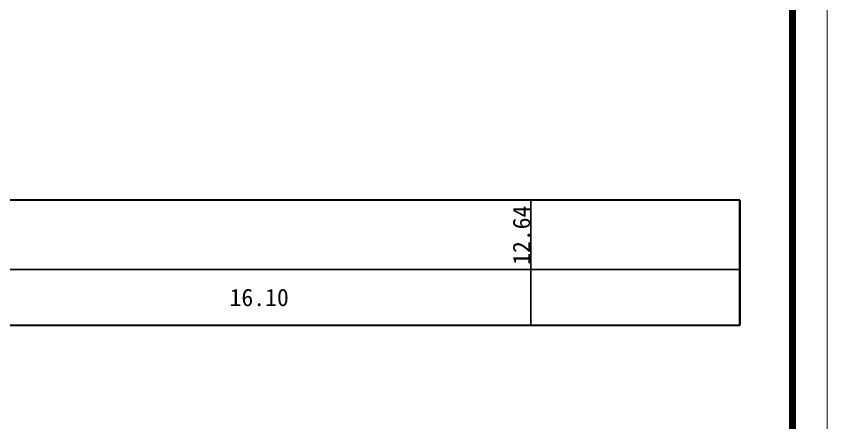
# Model space of a CAD drawing. Header units: millimetres. Extents: x -255 to 9196, y 129 to 426.
# Drawn here: x 1339 to 1455.6, y 187.7 to 246.1 of the extents above; entities that cross this region are included whole.
import ezdxf

# ---------------------------------------------------------------- set-up
doc = ezdxf.new("R2010")
doc.units = ezdxf.units.MM
doc.layers.add('不打印', color=7, linetype='Continuous', plot=False)
doc.layers.add('地质-图框', color=7, linetype='Continuous')
doc.layers.add('地质-标注栏', color=7, linetype='Continuous')
doc.styles.add('标注栏数据', font='simfang_0.ttf', dxfattribs={"width": 0.7, "height": 2.5})

msp = doc.modelspace()

# ---------------------------------------------------------------- linework, layer by layer
at = {"layer": '不打印', "linetype": 'Continuous', "const_width": 0.15}
msp.add_lwpolyline([(1035.49, 129.34), (1455.49, 129.34), (1455.49, 426.34), (1035.49, 426.34), (1035.49, 129.34)], dxfattribs=at)
at = {"layer": '地质-图框', "linetype": 'Continuous', "const_width": 1}
msp.add_lwpolyline([(1040.49, 134.34), (1450.49, 134.34), (1450.49, 421.34), (1040.49, 421.34), (1040.49, 134.34), (1450.49, 134.34)], dxfattribs=at)
at = {"layer": '地质-标注栏', "color": 7, "linetype": 'Continuous', "const_width": 0.3}
for points in [[(1048.03, 219.69), (1442.94, 219.69)], [(1442.94, 219.69), (1442.94, 201.69)], [(1048.03, 201.69), (1442.94, 201.69)]]:
    msp.add_lwpolyline(points, dxfattribs=at)
at = {"layer": '地质-标注栏', "color": 7, "linetype": 'Continuous'}
for points in [[(1412.94, 209.69), (1412.94, 219.69)], [(1048.03, 209.69), (1442.94, 209.69)], [(1412.94, 201.69), (1412.94, 209.69)]]:
    msp.add_lwpolyline(points, dxfattribs=at)

# ---------------------------------------------------------------- texts
at = {"layer": '地质-标注栏', "color": 7, "linetype": 'Continuous', "style": '标注栏数据'}
msp.add_text('12.64', height=2.5, rotation=90, dxfattribs=at).set_placement((1412.84, 210.37))
msp.add_text('16.10', height=2.5, dxfattribs=at).set_placement((1369.67, 204.44))

doc.saveas('drawing.dxf')
